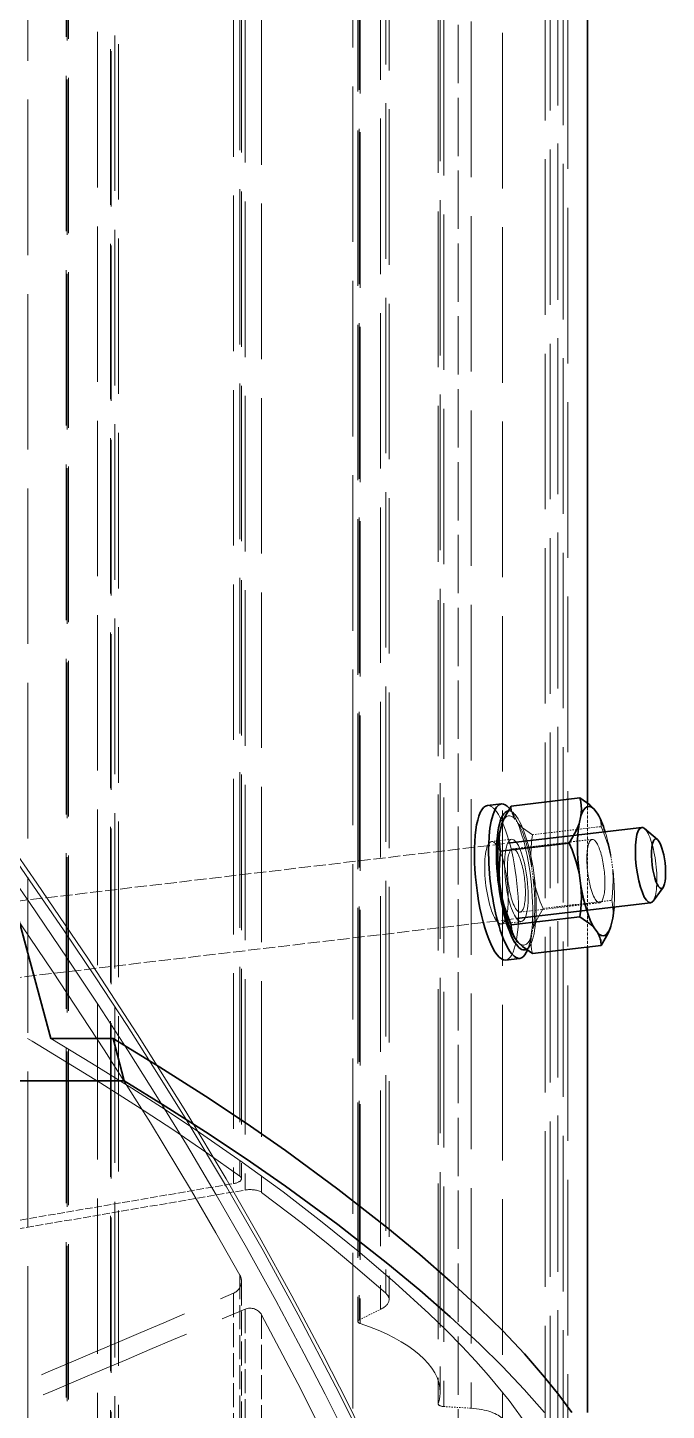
# Model space of a CAD drawing. Header units: millimetres. Extents: x 2784 to 32191, y 2597 to 23392.
# Drawn here: x 13722.8 to 13772.1, y 10382.9 to 10489.6 of the extents above; entities that cross this region are included whole.
import ezdxf

# ---------------------------------------------------------------- set-up
doc = ezdxf.new("R2010")
doc.units = ezdxf.units.MM
doc.linetypes.add('DASHED', pattern=[15, 12, -3])

# ---------------------------------------------------------------- blocks, each defined once
blk = doc.blocks.new('A$C55E021B5')
at = {"color": 7, "linetype": 'DASHED', "lineweight": 13}
for p, q in [((1216.417366939932, 1980.753460582957), (1216.417366939932, 1229.558415148553)), ((1216.541420866022, 1980.926952974085), (1216.541420866022, 1229.750446964084)), ((1217.023445899933, 1980.422268643772), (1217.023445899933, 1229.191746533063)), ((1214.860055292127, 1979.807721057819), (1214.860055292127, 1228.514256457012)), ((1216.135842347503, 1979.969769359828), (1216.135842347503, 1228.692784247251)), ((1205.026836154037, 1972.083876426943), (1205.026836154037, 1220.239493375673)), ((1205.285930331782, 1972.549193090672), (1205.285930331782, 1220.725867163419)), ((1205.687846741741, 1971.364272102859), (1205.687846741741, 1219.490134419902)), ((1207.260722350897, 1970.311644785368), (1207.260722350897, 1218.399970490049)), ((1207.326640304163, 1970.579665352619), (1207.326640304163, 1218.676917446806)), ((1207.436961323358, 1970.458815771417), (1207.436961323358, 1218.551947993605)), ((1201.096478185602, 1965.076660656865), (1201.096478185602, 1213.082588919933)), ((1201.234265018706, 1964.200958957226), (1201.234265018706, 1212.209404919791)), ((1198.701001450405, 1963.84642107613), (1198.701001450405, 1211.857155856589)), ((1200.814495829618, 1963.977570337505), (1200.814495829618, 1211.987389590853)), ((1201.238384890705, 1964.175781961094), (1201.238384890705, 1212.184456805495)), ((1196.273023502072, 1962.981934583775), (1196.273023502072, 1211.00136687202)), ((1229.756597221698, 1959.518037688016), (1229.756597221698, 1207.613916491537)), ((1229.866918240892, 1959.389177244535), (1229.866918240892, 1207.488947038335)), ((1229.932836194275, 1959.674821709079), (1229.932836194275, 1207.765665113373)), ((1232.891819877885, 1957.830721187784), (1232.891819877885, 1205.987253663625)), ((1192.003462732057, 1954.379641671811), (1192.003462732057, 1202.706691075611)), ((1192.011702476171, 1954.432971127128), (1192.011702476171, 1202.75681618604)), ((1192.609541691942, 1953.990313759801), (1192.609541691942, 1202.340022460121)), ((1191.60795501199, 1952.872684016038), (1191.60795501199, 1201.292659423576)), ((1192.998182958559, 1953.225390842912), (1192.998182958559, 1201.622706953931)), ((1191.232588888714, 1949.479282709333), (1191.232588888714, 1198.148739259719)), ((1225.909094458548, 1947.117909359658), (1225.909094458548, 1195.992215105362)), ((1226.183752597528, 1947.782124292367), (1226.183752597528, 1196.596005247469)), ((1227.531866296296, 1948.052662559232), (1227.531866296296, 1196.842739808984)), ((1226.46756600785, 1946.580266052653), (1226.46756600785, 1195.504468026949)), ((1226.514715654994, 1946.713704131922), (1226.514715654994, 1195.625546489871)), ((1207.823313772082, 1928.847649956617), (1207.823313772082, 1180.086533396883))]:
    blk.add_line(p, q, dxfattribs=at)
at = {"color": 7, "linetype": 'DASHED', "lineweight": 13, "ltscale": 0.3748058319091797}
blk.add_line((1199.70121483969, 1369.197359573358), (1199.70121483969, 1144.313912970742), dxfattribs=at)
at = {"color": 7, "lineweight": 35, "ltscale": 0.1343254089355469}
blk.add_line((1189.732955450061, 1339.145410418074), (1189.732955450061, 1258.550183887506), dxfattribs=at)
at = {"color": 7, "lineweight": 35, "ltscale": 0.0007965198421076757}
for p, q in [((1189.217513675903, 1258.083036169439), (1188.932784738587, 1257.699201420328)), ((1188.932784738587, 1248.528823924164), (1189.217513675903, 1248.912658673391))]:
    blk.add_line(p, q, dxfattribs=at)
at = {"color": 7, "linetype": 'DASHED', "lineweight": 13, "ltscale": 0.01851310729980469}
blk.add_line((1189.732955450061, 1258.550183887506), (1189.732955450061, 1247.44232210287), dxfattribs=at)
at = {"color": 7, "lineweight": 35, "ltscale": 0.008907818014424309}
for p, q in [((1195.617048313477, 1258.319013287226), (1190.309279778259, 1258.946149371128)), ((1196.436902858302, 1254.83772137601), (1191.129134323084, 1255.464857459912)), ((1195.617048313477, 1249.148635791062), (1190.309279778259, 1249.77577187508))]:
    blk.add_line(p, q, dxfattribs=at)
at = {"color": 7, "linetype": 'DASHED', "lineweight": 13, "ltscale": 0.001060436988638494}
blk.add_line((1195.313551069921, 1257.659375990072), (1195.735151313231, 1258.1359078612), dxfattribs=at)
at = {"color": 7, "lineweight": 35, "ltscale": 7.866142557984739e-05}
blk.add_line((1195.735151313231, 1258.1359078612), (1195.7662792357, 1258.171384537505), dxfattribs=at)
at = {"color": 7, "lineweight": 35, "ltscale": 0.001833801275879556}
for p, q in [((1197.449475863934, 1258.35838095381), (1196.356794234467, 1258.487470279011)), ((1196.041852901792, 1246.441193186358), (1194.949171272325, 1246.570282511675))]:
    blk.add_line(p, q, dxfattribs=at)
at = {"color": 7, "lineweight": 35, "ltscale": 0.001036510809913465}
blk.add_line((1190.376113258753, 1256.951673518779), (1190.233748790095, 1257.557065833389), dxfattribs=at)
at = {"color": 7, "linetype": 'DASHED', "lineweight": 13, "ltscale": 0.0007969746195768152}
blk.add_line((1195.354292027288, 1257.358167564409), (1195.0691053263, 1256.974332815182), dxfattribs=at)
at = {"color": 7, "lineweight": 35, "ltscale": 0.0001912015926514856}
blk.add_line((1196.370069377808, 1256.831968346523), (1196.333448292673, 1256.940687193215), dxfattribs=at)
at = {"color": 7, "lineweight": 35, "ltscale": 3.438521647895803e-05}
blk.add_line((1196.340314746121, 1256.921232241701), (1196.333448292673, 1256.940687193215), dxfattribs=at)
at = {"color": 7, "lineweight": 35, "ltscale": 0.001036314451312211}
blk.add_line((1196.512891610022, 1256.226804913749), (1196.370069377808, 1256.831968346523), dxfattribs=at)
at = {"color": 7, "lineweight": 35, "ltscale": 0.002191305189056944}
blk.add_line((1184.328598802545, 1255.734937963221), (1185.330643246169, 1256.586149312119), dxfattribs=at)
at = {"color": 7, "lineweight": 35, "ltscale": 0.01735619386456921}
for p, q in [((1195.88941763468, 1255.448149089731), (1185.547623175997, 1256.669920044515)), ((1195.202772287288, 1249.635009578808), (1184.860977828605, 1250.856780533592))]:
    blk.add_line(p, q, dxfattribs=at)
at = {"color": 7, "linetype": 'DASHED', "lineweight": 13, "ltscale": 0.008907818014424309}
for p, q in [((1193.977339223944, 1256.111219613609), (1188.669570688726, 1256.738355697511)), ((1193.157484679235, 1250.422134028777), (1187.849716143901, 1251.049270112679))]:
    blk.add_line(p, q, dxfattribs=at)
at = {"color": 7, "linetype": 'DASHED', "lineweight": 13, "ltscale": 0.002575157437210545}
blk.add_line((1197.121259387801, 1255.577696178603), (1195.586835918235, 1255.758970550407), dxfattribs=at)
at = {"color": 7, "linetype": 'DASHED', "lineweight": 13, "ltscale": 0.01029906965480417}
blk.add_line((1195.500318604507, 1255.023115619697), (1189.363540253122, 1255.747984224843), dxfattribs=at)
at = {"color": 7, "linetype": 'DASHED', "lineweight": 13, "ltscale": 0.07718095738452127}
for p, q in [((1241.878176420912, 1250.015182219475), (1195.88941763468, 1255.448149089731)), ((1241.19153107352, 1244.202042708552), (1195.202772287288, 1249.635009578808))]:
    blk.add_line(p, q, dxfattribs=at)
at = {"color": 7, "linetype": 'DASHED', "lineweight": 13, "ltscale": 0.001665320716944857}
for p, q in [((1187.916549624395, 1254.437178256601), (1187.774185155737, 1253.4481800746)), ((1194.052870212225, 1253.712309651572), (1193.91050574345, 1252.72331146957))]:
    blk.add_line(p, q, dxfattribs=at)
at = {"color": 7, "lineweight": 35, "ltscale": 0.001665320716944857}
blk.add_line((1190.233748790095, 1252.174681837001), (1190.376113258753, 1253.163680019003), dxfattribs=at)
at = {"color": 7, "lineweight": 35, "ltscale": 0.002191173166921869}
blk.add_line((1183.893265652339, 1252.049941265635), (1184.669174894909, 1250.988616440358), dxfattribs=at)
at = {"color": 7, "lineweight": 35, "ltscale": 0.001665429591430759}
blk.add_line((1196.370069377808, 1251.449813231971), (1196.512891610022, 1252.438811413973), dxfattribs=at)
at = {"color": 7, "linetype": 'DASHED', "lineweight": 13, "ltscale": 0.01029831198296792}
blk.add_line((1194.923078749081, 1250.139007263846), (1188.786758161368, 1250.863875868876), dxfattribs=at)
at = {"color": 7, "lineweight": 35, "ltscale": 0.001036139473367866}
blk.add_line((1187.774185155737, 1249.66018657494), (1187.916549624395, 1249.055023142049), dxfattribs=at)
at = {"color": 7, "linetype": 'DASHED', "lineweight": 13, "ltscale": 0.002574399768277987}
blk.add_line((1196.370069377808, 1249.221877961449), (1194.836103671798, 1249.403152333252), dxfattribs=at)
at = {"color": 7, "linetype": 'DASHED', "lineweight": 13, "ltscale": 0.0001914465026228876}
blk.add_line((1187.916549624395, 1249.055023142049), (1187.953628473202, 1248.946304295474), dxfattribs=at)
at = {"color": 7, "lineweight": 35, "ltscale": 3.464660859576275e-05}
blk.add_line((1187.946304256198, 1248.965759246988), (1187.953628473202, 1248.946304295474), dxfattribs=at)
at = {"color": 7, "linetype": 'DASHED', "lineweight": 13, "ltscale": 0.001036510809913465}
blk.add_line((1193.91050574345, 1248.93531796991), (1194.052870212225, 1248.3299256553), dxfattribs=at)
at = {"color": 7, "lineweight": 35, "ltscale": 0.00890777326152091}
blk.add_line((1193.977339223944, 1246.941070999281), (1188.669570688726, 1247.567978201463), dxfattribs=at)
at = {"color": 7, "lineweight": 35, "ltscale": 0.0598541259765625}
blk.add_line((1189.732955450061, 1247.44232210287), (1189.732955450061, 1211.529854907683), dxfattribs=at)
at = {"color": 7, "linetype": 'DASHED', "lineweight": 13, "ltscale": 0.0008092325287292828}
blk.add_line((1194.127485673278, 1247.618789957167), (1194.355451928554, 1247.190094378573), dxfattribs=at)
at = {"color": 7, "lineweight": 35, "ltscale": 0.0007969746195768152}
blk.add_line((1195.0691053263, 1247.803955319134), (1195.354292027288, 1248.187790068361), dxfattribs=at)
at = {"color": 7, "lineweight": 35, "ltscale": 0.0003300390008729256}
blk.add_line((1194.355451928554, 1247.190094378573), (1194.448377932291, 1247.015228696779), dxfattribs=at)
at = {"color": 7, "lineweight": 35, "ltscale": 0.005636109197816918}
blk.add_line((1226.318792849183, 1240.391389912373), (1225.462317219222, 1237.119982595701), dxfattribs=at)
at = {"color": 7, "lineweight": 35, "ltscale": 0.0079986572265625}
blk.add_line((1226.318792849183, 1240.391389912373), (1231.117986063808, 1240.391389912373), dxfattribs=at)
at = {"color": 7, "lineweight": 35, "ltscale": 0.0635406494140625}
blk.add_line((1225.462317219222, 1237.119982595701), (1263.586697960141, 1237.119982595701), dxfattribs=at)
at = {"color": 7, "linetype": 'DASHED', "lineweight": 13, "ltscale": 0.04840590825474514}
blk.add_line((1245.651063722893, 1224.294134151918), (1217.023445899933, 1229.191746533063), dxfattribs=at)
at = {"color": 7, "linetype": 'DASHED', "lineweight": 13, "ltscale": 0.04967461065150071}
blk.add_line((1245.513734653461, 1223.666540304461), (1216.135842347503, 1228.692784247251), dxfattribs=at)
at = {"color": 7, "linetype": 'DASHED', "lineweight": 13, "ltscale": 0.1544498443603516}
blk.add_line((1216.417366939932, 1221.642080938589), (1216.417366939932, 1128.972195974231), dxfattribs=at)
at = {"color": 7, "linetype": 'DASHED', "lineweight": 13, "ltscale": 0.1544456481933594}
blk.add_line((1216.541420866022, 1222.118383927882), (1216.541420866022, 1129.451016663137), dxfattribs=at)
at = {"color": 7, "linetype": 'DASHED', "lineweight": 13, "ltscale": 0.1544570922851562}
blk.add_line((1217.023445899933, 1220.733191380423), (1217.023445899933, 1128.05895766223), dxfattribs=at)
at = {"color": 7, "linetype": 'DASHED', "lineweight": 13, "ltscale": 0.00304911997756477}
blk.add_line((1207.326640304163, 1218.676917446806), (1205.687846741741, 1219.490134419902), dxfattribs=at)
at = {"color": 7, "linetype": 'DASHED', "lineweight": 13, "ltscale": 0.1544666290283203}
blk.add_line((1216.135842347503, 1219.495627582684), (1216.135842347503, 1126.815671819873), dxfattribs=at)
at = {"color": 7, "linetype": 'DASHED', "lineweight": 13, "ltscale": 0.1544700622558594}
blk.add_line((1214.860055292127, 1219.053199097194), (1214.860055292127, 1126.371183398325), dxfattribs=at)
at = {"color": 7, "linetype": 'DASHED', "lineweight": 13, "ltscale": 0.003529172633544712}
blk.add_line((1200.814495829618, 1211.987389590853), (1198.701001450405, 1211.857155856589), dxfattribs=at)
at = {"color": 7, "lineweight": 35}
for points in [[(1304.988208062234, 1445.753280407196), (1300.416523339329, 1436.27757461337), (1298.19453899526, 1431.589160181378), (1294.858358134152, 1424.402729975787), (1292.465627980288, 1419.132498052815), (1290.10997667523, 1413.84715993228), (1285.511283901971, 1403.236429379118), (1281.055871124598, 1392.575344833924), (1276.734125308212, 1381.863677414745), (1272.535975654362, 1371.09845165853), (1268.451351364478, 1360.278752038052), (1264.477048093904, 1349.407325134758), (1261.128965380005, 1339.964349435788), (1257.866942216395, 1330.490932459739), (1254.692809657296, 1320.987989733723), (1251.606567702591, 1311.456436784967), (1249.368561633615, 1304.34553756754), (1247.16992323134, 1297.192752983799), (1244.978151282514, 1289.897603931517), (1242.83627556228, 1282.616187786014), (1238.823062388561, 1268.582759058016), (1234.923374579041, 1254.506071673153), (1231.117986063808, 1240.391389912373)], [(1189.217513675903, 1258.083036169439), (1189.558089768267, 1258.40965047307), (1190.309279778259, 1258.946149371128)], [(1190.233748790095, 1257.557065833389), (1190.19850099551, 1258.078000770212), (1190.247939460547, 1258.640363309794), (1190.309279778259, 1258.946149371128)], [(1196.333448292673, 1256.940687193215), (1196.126996924853, 1257.433469670854), (1195.617048313477, 1258.319013287226)], [(1190.376113258753, 1256.951673518779), (1190.591719897799, 1256.409452576103), (1191.129134323084, 1255.464857459912)], [(1196.512891610022, 1256.226804913749), (1196.547681641052, 1255.70564109509), (1196.498243176015, 1255.143278555508), (1196.436902858302, 1254.83772137601)], [(1190.376113258753, 1253.163680019003), (1190.591719897799, 1254.022215585021), (1190.916274265372, 1254.955137730372), (1191.129134323084, 1255.464857459912)], [(1196.512891610022, 1252.438811413973), (1196.547681641052, 1253.318404104008), (1196.498243176015, 1254.295729315054), (1196.436902858302, 1254.83772137601)], [(1190.233748790095, 1252.174681837001), (1190.19850099551, 1251.295089147083), (1190.247939460547, 1250.317992817756), (1190.309279778259, 1249.77577187508)], [(1196.370069377808, 1251.449813231971), (1196.154920502318, 1250.591506547789), (1195.82990837119, 1249.658355520602), (1195.617048313477, 1249.148635791062)], [(1189.217513675903, 1248.912658673391), (1189.558089768267, 1249.239272977022), (1190.309279778259, 1249.77577187508)], [(1187.953628473202, 1248.946304295474), (1188.15962207735, 1248.453750699555), (1188.669570688726, 1247.567978201463)], [(1195.0691053263, 1247.803955319134), (1194.728529234053, 1247.477341015619), (1193.977339223944, 1246.941070999281)], [(1226.318792849183, 1240.391389912373), (1222.710700430544, 1238.172609913192), (1219.193245197632, 1235.929797326942), (1216.056191487223, 1233.847201988247), (1213.030832086675, 1231.746982752375), (1208.977335719261, 1228.77243510753), (1205.137614936786, 1225.762639668217), (1202.669811558313, 1223.716436533054), (1200.308209326802, 1221.660162599437), (1198.05143495182, 1219.57573620652), (1196.26753033929, 1217.817466353677), (1194.588453583172, 1216.042717012489), (1193.033430753145, 1214.258354636404), (1191.943495705011, 1212.897881321522), (1190.931380462935, 1211.529854907683)], [(1225.462317219222, 1237.119982595701), (1222.291389005011, 1235.158694601763), (1219.193245197632, 1233.178867183538), (1216.056191487223, 1231.096042963123), (1213.030832086675, 1228.995823727251), (1208.977335719261, 1226.021276082407), (1205.137614936786, 1223.011480643094), (1202.669811558313, 1220.965277507814), (1200.308209326802, 1218.909003574197), (1198.05143495182, 1216.824806063116), (1196.274854556294, 1215.073631545558), (1194.601728726513, 1213.306206421374), (1193.051741295712, 1211.529168262408)]]:
    blk.add_lwpolyline(points, dxfattribs=at)
at = {"color": 7, "linetype": 'DASHED', "lineweight": 13}
for points in [[(1292.613485611728, 1316.586135293503), (1287.808341470765, 1312.31062359715), (1283.43074849945, 1308.266282501078), (1279.124566644183, 1304.145266007894), (1274.890711432308, 1299.950320698932), (1271.699641621191, 1296.692646289157), (1268.551143821664, 1293.393773158576), (1264.377255636718, 1288.886861980107), (1262.316404067431, 1286.601935145824), (1259.044310105368, 1282.885352762212), (1255.823027899009, 1279.110176642338), (1252.671325754593, 1275.291970747319), (1250.016297077978, 1271.974100428779), (1247.405213703736, 1268.618922379712), (1243.48904640587, 1263.414150646568), (1240.145083564086, 1258.814084582642), (1236.851474714451, 1254.16046018168), (1233.897526430068, 1249.888839475607), (1230.982030285042, 1245.578995511896), (1227.001318324459, 1239.517519266956), (1223.437628971631, 1233.86963240293), (1220.280891427872, 1228.642888018658), (1218.388954614042, 1225.390706771665), (1216.541420866022, 1222.118383927882)], [(1267.893337578847, 1296.870029670565), (1263.659024603417, 1292.343434658862), (1259.616056798011, 1287.866964757472), (1255.653655379996, 1283.316794922139), (1251.779144566492, 1278.6931540347), (1248.159608058733, 1274.200891290355), (1244.213686129064, 1269.09957412284), (1240.361147966687, 1263.922268203605), (1236.364872044986, 1258.360440889752), (1232.197850313489, 1252.37655556915), (1228.27527432573, 1246.575089029182), (1224.437842360916, 1240.701295845822), (1220.713477996745, 1234.762271354586), (1217.589699429678, 1229.549946522602), (1215.015694904127, 1225.065236877097), (1212.521799002527, 1220.538184101722), (1210.113962650983, 1215.98412327611), (1208.215159383704, 1212.253807985602), (1205.711192683535, 1207.133264748409)], [(1267.777981160543, 1296.178806687501), (1263.545957002774, 1291.650609503296), (1259.460417185895, 1287.122183437372), (1255.458190337857, 1282.518913028558), (1251.679352109422, 1278.003304342303), (1248.064851000774, 1273.51264377046), (1245.466127242762, 1270.173487446184), (1242.906313387663, 1266.796336745989), (1238.965884620891, 1261.434323228226), (1234.875767168225, 1255.674970936176), (1230.082982643493, 1248.70414736963), (1227.642645078929, 1245.054169584677), (1225.23801307239, 1241.377412631206), (1222.935920104486, 1237.771380148624), (1220.678687965832, 1234.138797379128), (1217.558113743769, 1228.929676892149), (1214.749734272933, 1224.024969175836), (1212.038858441505, 1219.074027339375), (1209.135264149154, 1213.511284498411), (1207.393931548213, 1210.034341341147)], [(1267.487759060328, 1294.431752042059), (1263.299222441376, 1289.912023483805), (1259.306608628118, 1285.448599844036), (1255.395934493034, 1280.912620679155), (1251.572235435233, 1276.302941580449), (1248.889283181154, 1272.953943339438), (1246.253022810779, 1269.566950722627), (1243.588381099384, 1266.048351080884), (1240.963564818128, 1262.493588117446), (1238.311282722963, 1258.8161445187), (1235.69195960449, 1255.105741943262), (1232.759526207679, 1250.868911268102), (1229.863713896004, 1246.594086217025), (1227.496618501711, 1243.022157119965), (1225.166144192786, 1239.424364381499), (1222.893348092897, 1235.826800524752), (1220.667701640268, 1232.204288553825), (1218.361031036577, 1228.327946685982), (1216.030098964096, 1224.2673549834), (1213.766000371994, 1220.175177594792), (1211.568735260269, 1216.051872283715), (1209.963816201649, 1212.938851160492), (1208.395060464725, 1209.808435021812)], [(1195.0691053263, 1256.974332815182), (1194.728529234053, 1256.647718511667), (1193.977339223944, 1256.111219613609)], [(1187.916549624395, 1254.437178256601), (1188.132156263557, 1255.295713822619), (1188.456710631013, 1256.228635967971), (1188.669570688726, 1256.738355697511)], [(1194.052870212225, 1253.712309651572), (1194.088118006694, 1254.591902341606), (1194.038679541656, 1255.569227552653), (1193.977339223944, 1256.111219613609)], [(1187.774185155737, 1253.4481800746), (1187.738937361268, 1252.568587384681), (1187.788375826189, 1251.591491055355), (1187.849716143901, 1251.049270112679)], [(1193.91050574345, 1252.72331146957), (1193.694899104405, 1251.865004785388), (1193.370344736832, 1250.931853758317), (1193.157484679235, 1250.422134028777)], [(1187.774185155737, 1249.66018657494), (1187.738937361268, 1250.181350393599), (1187.788375826189, 1250.743712933065), (1187.849716143901, 1251.049270112679)], [(1193.91050574345, 1248.93531796991), (1193.694899104405, 1249.477767794306), (1193.157484679235, 1250.422134028777)], [(1194.052870212225, 1248.3299256553), (1194.088118006694, 1247.80899071836), (1194.038679541656, 1247.246628178895), (1193.977339223944, 1246.941070999281)], [(1231.117986063808, 1240.391389912373), (1227.970403791391, 1238.484346900979), (1224.882330782464, 1236.558764465066), (1222.231879741637, 1234.853824067541), (1219.655586398192, 1233.14087280762), (1216.353737804442, 1230.848850638053), (1213.199289078577, 1228.544011088699), (1210.182627185699, 1226.223149814556), (1207.295054618255, 1223.882375825342), (1204.548930992241, 1221.532446564786), (1201.955700397011, 1219.163520116272), (1200.640087911379, 1217.887733060896), (1199.383984689237, 1216.60828389696), (1198.348065741811, 1215.4979783702), (1197.363416313645, 1214.386070671055), (1195.780927669708, 1212.4472130918), (1194.365522727006, 1210.497826950537)], [(1232.922032273127, 1240.391389912373), (1232.572300909538, 1240.182649726776), (1227.252630521645, 1236.933443942951), (1224.445166578036, 1235.14862380331), (1221.716895731035, 1233.354877274163), (1219.082466414882, 1231.556095345906), (1216.541420866022, 1229.750446964084)], [(1214.860055292127, 1228.514256457012), (1211.71613512827, 1226.106648987305), (1209.738596527823, 1224.522787052585), (1207.819193900083, 1222.929083201365), (1205.285930331782, 1220.725867163419)], [(1214.860055292127, 1219.053199097194), (1211.839273527134, 1213.320625973662), (1208.945750033352, 1207.530603522813), (1207.08539890543, 1203.636408875958), (1205.285930331782, 1199.715206178866)]]:
    blk.add_lwpolyline(points, dxfattribs=at)
for centre, radius, start, end in [((1193.708632011418, 1258.323133159225), 1.907796261887896, 329.6073290848379, 359.8758314859757), ((1190.577986990902, 1256.734235825395), 1.907796261893529, 149.6073272633578, 179.8758296650336), ((1217.405678476658, 1221.645285283594), 0.9885950083336774, 180.1852030846505, 247.245502997243), ((1217.397438732427, 1221.641623175034), 0.9800196173214855, 150.8865260734085, 179.9810828802803), ((-22190.85469092675, -53958.45496609059), 59938.89986842241, 66.98285160086735, 67.01258170667239), ((1215.741250154548, 1218.570487418008), 1.005373797320684, 66.89714126430081, 151.2939058750452), ((-22199.92207162072, -53970.85486553711), 59952.37005164683, 66.97904889157347, 67.00954910159142)]:
    blk.add_arc(centre, radius, start, end, dxfattribs=at)
at = {"color": 7, "lineweight": 35}
for centre, radius, start, end in [((1190.577986990902, 1247.563858329348), 1.907796261860436, 149.6073272633578, 179.8758296650336), ((1193.708632011418, 1249.152755663177), 1.907796261859137, 329.6073290848379, 359.8758314859757)]:
    blk.add_arc(centre, radius, start, end, dxfattribs=at)
for centre, major_axis, ratio, start_param, end_param in [((1189.075149207245, 1253.306044487777), (0.5895994716181143, 4.990309502985147), 0.2604505284350206, 5.761857623500768, 6.608971747474294), ((1195.653211635174, 1252.528990836261), (0.7040403628483385, 5.958479442792844), 0.2604505284350205, 3.141558907341698, 6.283151560931495), ((1195.211469794958, 1252.580947000912), (0.6335447738505204, 5.362700163048297), 0.2604505284350205, 3.567420807496045, 6.277711847459651), ((1195.653211635174, 1252.528990836261), (0.7040403628483385, 5.958479442792844), 0.2604505284350205, 6.283151560931495, 6.642465589708507), ((1196.74589326464, 1252.399901510944), (0.7040403628483385, 5.958479442792844), 0.2604505284350205, 3.141558907341698, 6.283151560931489), ((1189.075149207245, 1253.306044487777), (0.5895994716181143, 4.990309502985147), 0.2604505284350206, 0.5258698675177911, 0.9490411902650879), ((1189.075149207245, 1253.306044487777), (0.5895994716181143, 4.990309502985147), 0.2604505284350206, 4.714660072304182, 5.561774196277686), ((1195.211469794958, 1252.580947000912), (0.5895994716181143, 4.990309502985147), 0.2604505284350206, 5.761857623500768, 5.796921104724894), ((1184.245285833706, 1253.876646771358), (0.2261352010709227, 1.913451701369346), 0.2604505284350206, 3.56742080749607, 6.556336033294727), ((1185.204300502301, 1253.763350289111), (0.3433226736906723, 2.90656975546523), 0.2604505284350206, 3.141558907341701, 6.283151560931489), ((1185.204300502301, 1253.763350289111), (0.3433226736906723, 2.90656975546523), 0.2604505284350206, 6.28315156093149, 6.556336040904264), ((1195.211469794958, 1252.580947000912), (0.5895994716181143, 4.990309502985147), 0.2604505284350206, 4.714660072304182, 5.561774196277684), ((1184.245285833706, 1253.876646771358), (0.2261352010709227, 1.913451701369346), 0.2604505284350206, 0.2731507261151397, 2.868431014242446), ((1184.245285833706, 1253.876646771358), (0.2261352010709227, 1.913451701369346), 0.2604505284350206, 2.868431014242522, 3.567420807496138), ((1189.075149207245, 1253.306044487777), (0.5895994716181143, 4.990309502985147), 0.2604505284350206, 3.667462521107587, 4.514576645081105), ((1185.204300502301, 1253.763350289111), (0.3433226736906723, 2.90656975546523), 0.2604505284350206, 2.86843105809552, 3.141558907341701), ((1189.075149207245, 1253.306044487777), (0.5895994716181143, 4.990309502985147), 0.2604505284350206, 2.19252709505386, 2.420181542687894), ((1195.211469794958, 1252.580947000912), (0.5895994716181143, 4.990309502985147), 0.2604505284350206, 3.667462521107584, 4.514576645081105), ((1189.075149207245, 1253.306044487777), (0.5895994716181143, 4.990309502985147), 0.2604505284350206, 2.620264969910972, 2.655328451135104), ((1189.075149207245, 1253.306044487777), (0.5895994716181143, 4.990309502985147), 0.2604505284350206, 2.655328451135104, 3.467379093884504), ((1195.211469794958, 1252.580947000912), (0.6335447738505204, 5.362700163048297), 0.2604505284350205, 3.046879193728027, 3.567420807496046), ((1195.653211635174, 1252.528990836261), (0.7040403628483385, 5.958479442792844), 0.2604505284350205, 2.78231269893757, 3.141558907341698)]:
    blk.add_ellipse(centre, major_axis=major_axis, ratio=ratio, start_param=start_param, end_param=end_param, dxfattribs=at)
at = {"color": 7, "linetype": 'DASHED', "lineweight": 13}
for centre, major_axis, ratio, start_param, end_param in [((1195.653211635174, 1252.528990836261), (0.7040403628483385, 5.958479442792844), 0.2604505284350205, 0.35928028252892, 2.78231269893757), ((1196.74589326464, 1252.399901510944), (0.7040403628483385, 5.958479442792844), 0.2604505284350205, 0.4258281539062524, 3.141558907341698), ((1195.211469794958, 1252.580947000912), (0.6335447738505204, 5.362700163048297), 0.2604505284350205, 6.277711847459651, 6.642465551893008), ((1196.74589326464, 1252.399901510944), (0.7040403628483385, 5.958479442792844), 0.2604505284350205, 6.283151560931491, 6.709013461085839), ((1195.211469794958, 1252.580947000912), (0.6335447738505204, 5.362700163048297), 0.2604505284350205, 0.359280244713422, 2.78231266685057), ((1195.211469794958, 1252.580947000912), (0.5895994716181143, 4.990309502985147), 0.2604505284350206, 0.5258698675177936, 1.372983991491306), ((1195.211469794958, 1252.580947000912), (0.5895994716181143, 4.990309502985147), 0.2604505284350206, 5.796921104724894, 6.608971747474294), ((1185.204300502301, 1253.763350289111), (0.3433226736906723, 2.90656975546523), 0.2604505284350206, 0.2731507337246774, 2.86843105809552), ((1189.075149207245, 1253.306044487777), (0.5895994716181143, 4.990309502985147), 0.2604505284350206, 0.9490411902650879, 1.372983991491306), ((1189.075149207245, 1253.306044487777), (0.2883910459001646, 2.44193973707052), 0.2604505284350207, 6.283151560931491, 9.424744214521295), ((1195.211469794958, 1252.580947000912), (0.3753661232351351, 3.177794667680861), 0.2604505284350205, 6.283151560931493, 9.424744214521287), ((1195.211469794958, 1252.580947000912), (0.3753661232351351, 3.177794667680861), 0.2604505284350205, 3.567420807496046, 6.283151560931493), ((1189.075149207245, 1253.306044487777), (0.2883910459001646, 2.44193973707052), 0.2604505284350207, 3.567420807496045, 6.283151560931491), ((1195.211469794958, 1252.580947000912), (0.2883910459001646, 2.44193973707052), 0.2604505284350207, 6.283151560931491, 9.424744214521285), ((1195.211469794958, 1252.580947000912), (0.2883910459001646, 2.44193973707052), 0.2604505284350207, 3.567420807496045, 6.283151560931491), ((1196.74589326464, 1252.399901510944), (0.3753661232351351, 3.177794667680861), 0.2604505284350205, 6.283151560931493, 9.424744214521288), ((1196.74589326464, 1252.399901510944), (0.3753661232351351, 3.177794667680861), 0.2604505284350205, 3.567420807496046, 6.283151560931493), ((1189.075149207245, 1253.306044487777), (0.5895994716181143, 4.990309502985147), 0.2604505284350206, 1.573067418714389, 2.19252709505386), ((1195.211469794958, 1252.580947000912), (0.5895994716181143, 4.990309502985147), 0.2604505284350206, 1.573067418714389, 2.420181542687891), ((1189.075149207245, 1253.306044487777), (0.2883910459001646, 2.44193973707052), 0.2604505284350207, 3.141558907341703, 3.56742080749605), ((1195.211469794958, 1252.580947000912), (0.3753661232351351, 3.177794667680861), 0.2604505284350205, 3.141558907341699, 3.567420807496046), ((1195.211469794958, 1252.580947000912), (0.2883910459001646, 2.44193973707052), 0.2604505284350207, 3.141558907341698, 3.567420807496045), ((1196.74589326464, 1252.399901510944), (0.3753661232351351, 3.177794667680861), 0.2604505284350205, 3.1415589073417, 3.567420807496046), ((1195.211469794958, 1252.580947000912), (0.5895994716181143, 4.990309502985147), 0.2604505284350206, 2.620264969910972, 3.467379093884503), ((1195.211469794958, 1252.580947000912), (0.6335447738505204, 5.362700163048297), 0.2604505284350205, 2.782312666850568, 3.046879193728027), ((1217.417580329333, 1229.558415148553), (-1.000213389352158, 6.124540628672227e-17), 0.3988187391492452, 6.28316055994375, 7.448747851569741), ((1217.417580329333, 1229.558415148553), (-1.000213389352158, 6.124540628672227e-17), 0.3988187391492452, 5.780317479220581, 6.28316055994375), ((1215.741707918103, 1228.32611563176), (-1.000213389352158, 6.124540628672227e-17), 0.3988187391492452, 4.307155197979561, 5.791932329174509), ((1208.026560795013, 1220.239493375673), (-3.000182404491552, 1.837081889259395e-16), 0.3988187391492451, 5.864532458428021, 6.283136210019944), ((1208.026560795013, 1220.239493375673), (-3.000182404491552, 1.837081889259395e-16), 0.3988187391492451, 6.283136210019944, 6.960055661004379), ((1206.937083510435, 1218.551947993605), (-0.4998778128936185, 3.060868817624747e-17), 0.3988187391492453, 2.275448031890619, 3.141635853072478), ((1206.937083510435, 1218.551947993605), (-0.4998778128936185, 3.060868817624747e-17), 0.3988187391492453, 3.141635853072478, 3.818463007421918), ((1218.596779272528, 1213.082817801653), (-17.49984332336093, 1.071556355576707e-15), 0.3988187391492453, 5.417040685480593, 6.283222339180975), ((1218.596779272528, 1213.082817801653), (-17.49984332336093, 1.071556355576707e-15), 0.3988187391492453, 3.703200138788501e-05, 0.1254902269699584), ((1218.596779272528, 1213.082817801653), (-17.49984332336093, 1.071556355576707e-15), 0.3988187391492453, 2.275448031890493, 3.141629685591181), ((1200.738049314343, 1212.184456805495), (-0.4998778128936185, 3.060868817624747e-17), 0.3988187391492453, 1.72406790502872, 3.141626937805816), ((1200.738049314343, 1212.184456805495), (-0.4998778128936185, 3.060868817624747e-17), 0.3988187391492453, 3.141626937805816, 3.267082880560246), ((1199.158765015294, 1210.67475256839), (-3.000182404491552, 1.837081889259395e-16), 0.3988187391492451, 4.865660558618406, 6.006634889892506)]:
    blk.add_ellipse(centre, major_axis=major_axis, ratio=ratio, start_param=start_param, end_param=end_param, dxfattribs=at)
blk = doc.blocks.new('1')
at = {"xscale": -1}
blk.add_blockref('A$C55E021B5', (14955.73212152402, 9171.250334856712), dxfattribs=at)
blk = doc.blocks.new('1.')
blk.add_blockref('1', (0, 0))

msp = doc.modelspace()

# ---------------------------------------------------------------- block references
msp.add_blockref('1.', (0, 0))

doc.saveas('drawing.dxf')
